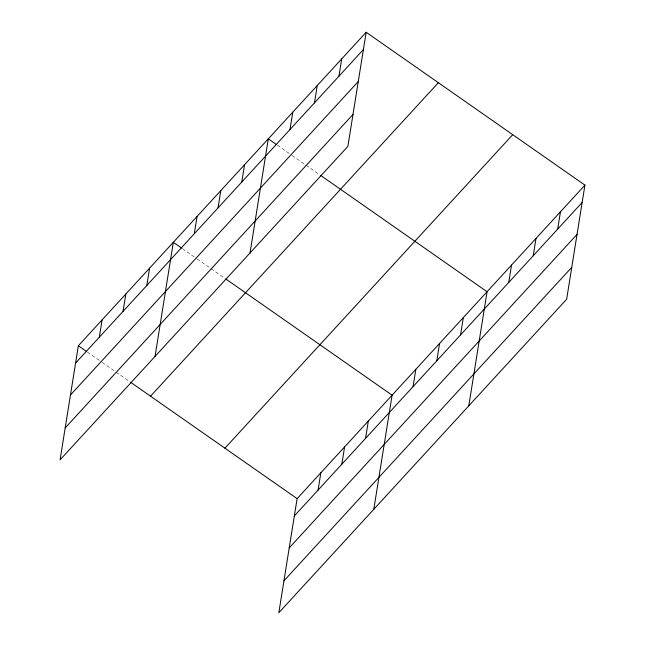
<?xml version="1.0" encoding="UTF-8"?>
<svg xmlns="http://www.w3.org/2000/svg" width="645" height="645" viewBox="0 0 645 645"><rect width="100%" height="100%" fill="white"/><g stroke="black" fill="none" stroke-linecap="round" stroke-linejoin="round"><path stroke-width="0.48" stroke-dasharray="3.23 2.42" d="M277.334 145.149L291.282 154.889M292.096 155.469L304.408 164.064M306.044 165.209L319.993 174.956M182.35 248.599L196.298 258.347M197.12 258.919L209.423 267.522M211.068 268.667L225.008 278.414M87.373 352.057L101.321 361.805M102.136 362.377L114.447 370.972M116.084 372.125L130.032 381.864"/><path stroke-width="0.97" d="M366.167 32.25L78.351 345.752L60.074 459.869L347.889 146.367L366.167 32.25L584.926 185.131L566.649 299.248L278.834 612.75L297.111 498.633L584.926 185.131M99.322 337.206L102.095 319.888M123.066 311.342L125.84 294.023M146.81 285.477L149.584 268.159M155.05 356.411L173.328 242.294L181.535 248.027M194.298 233.756L197.072 216.43M218.042 207.892L220.816 190.565M241.786 182.027L244.56 164.701M250.026 252.953L268.312 138.836L276.512 144.569M290 129.516L292.774 112.19M314.462 102.869L317.235 85.543M338.923 76.223L341.705 58.897M318.082 490.087L320.855 472.769M341.826 464.231L344.599 446.904M365.57 438.366L368.343 421.04M373.81 509.292L392.096 395.175L225.831 278.987M413.066 386.637L415.84 369.311M436.81 360.773L439.584 343.454M460.554 334.908L463.328 317.59M468.794 405.842L487.072 291.725L320.815 175.529M508.76 282.397L511.533 265.079M533.23 255.751L536.003 238.432M557.691 229.104L560.465 211.778M75.578 363.07L363.393 49.568M70.458 395.014L358.273 81.512M65.185 427.925L353 114.423M150.543 396.199L438.358 82.705M224.92 448.178L512.735 134.684M294.338 515.952L582.153 202.457M289.218 547.895L577.041 234.401M283.953 580.806L571.768 267.312M78.351 345.752L86.551 351.485M130.854 382.445L297.111 498.633"/></g></svg>
